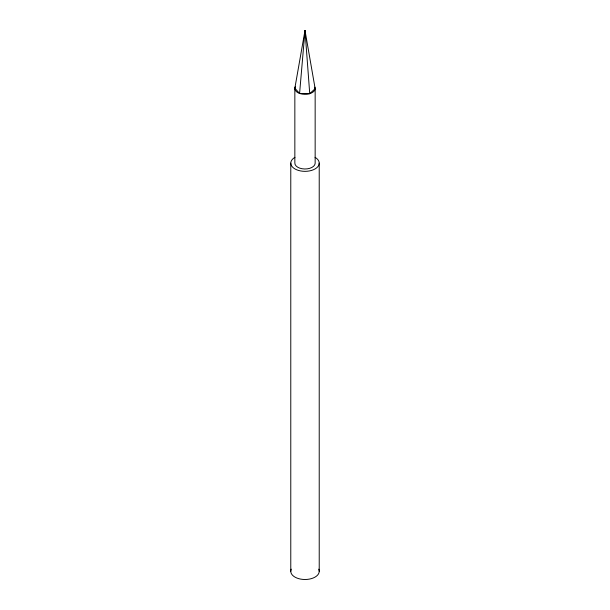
<?xml version="1.0" encoding="UTF-8"?>
<svg xmlns="http://www.w3.org/2000/svg" width="610" height="610" viewBox="0 0 610 610"><rect width="100%" height="100%" fill="white"/><g stroke="black" fill="none" stroke-linecap="round" stroke-linejoin="round"><path stroke-width="0.91" d="M315.156 88.694L309.735 93.658L299.586 93.429L305 30.5L315.156 88.694L315.156 163.358A10.156 5.864 0 0 1 304.603 168.993A10.156 5.864 0 0 1 294.844 162.9L294.844 88.244L305 30.5L305.579 36.181M304.489 36.158L304.664 34.267M304.832 32.383L305 30.5L309.735 93.658M294.844 88.244L299.586 93.429M319.221 163.129L319.221 571.288M290.779 163.129L290.779 571.288M318.74 569.16A14.221 8.212 0 0 1 305 579.5A14.221 8.212 0 0 1 291.26 569.16M315.057 157.327A14.221 8.212 0 0 1 315.057 168.939A14.221 8.212 0 0 1 294.943 168.939A14.221 8.212 0 0 1 294.943 157.327M314.905 87.169A10.156 5.864 0 0 1 304.603 94.329A10.156 5.864 0 0 1 295.293 86.734"/></g></svg>
